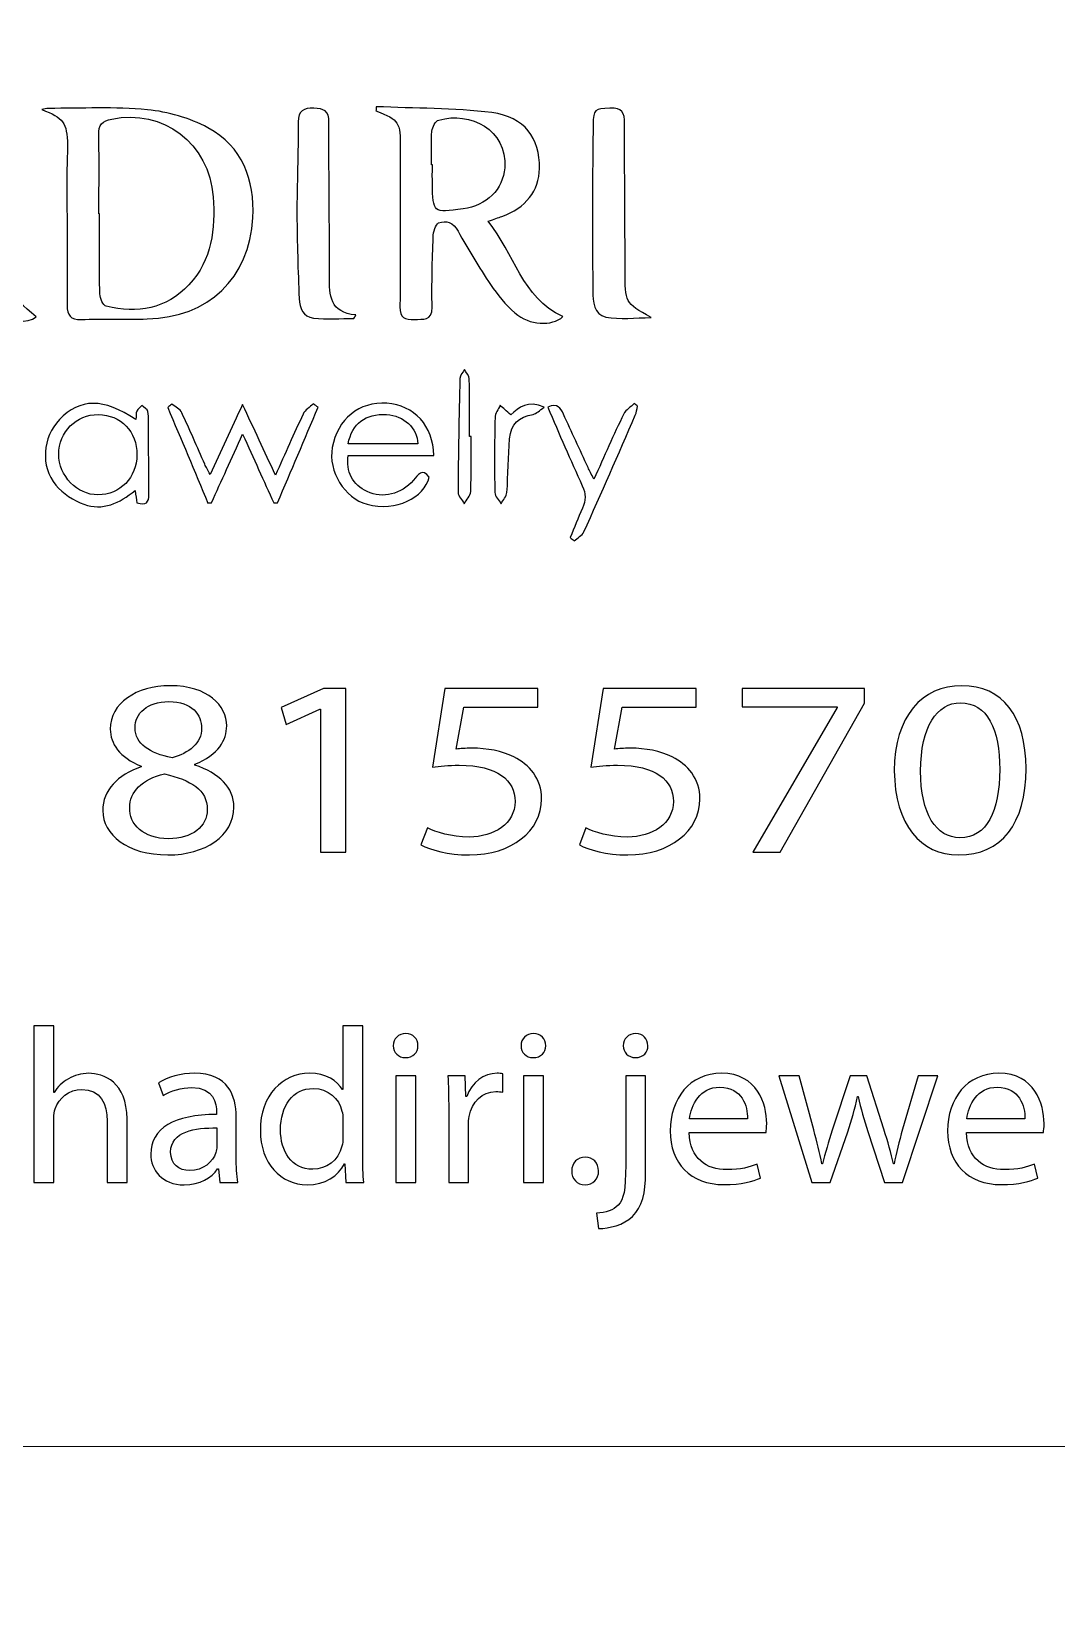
# Model space of a CAD drawing. Header units: millimetres. Extents: x -576 to 618, y 160 to 343.
# Drawn here: x 239.7 to 253.6, y 261.28 to 282.68 of the extents above; entities that cross this region are included whole.
import ezdxf

# ---------------------------------------------------------------- set-up
doc = ezdxf.new("R2010")
doc.units = ezdxf.units.MM
doc.header["$MEASUREMENT"] = 0
doc.layers.add('Layer 1', color=7, linetype='Continuous')

msp = doc.modelspace()

# ---------------------------------------------------------------- linework, layer by layer
at = {"layer": 'Layer 1', "color": 250, "lineweight": 18}
for points in [[(222.5217, 303.3001), (222.5217, 303.3001), (256.3517, 303.3001), (256.3517, 303.3001), (257.9957, 303.3001), (259.3367, 301.9591), (259.3367, 300.3151), (259.3367, 300.3151), (259.3367, 266.4851), (259.3367, 266.4851), (259.3367, 264.8411), (257.9957, 263.5001), (256.3517, 263.5001), (256.3517, 263.5001), (222.5217, 263.5001), (222.5217, 263.5001), (220.8777, 263.5001), (219.5367, 264.8411), (219.5367, 266.4851), (219.5367, 266.4851), (219.5367, 300.3151), (219.5367, 300.3151), (219.5367, 301.9591), (220.8777, 303.3001), (222.5217, 303.3001)], [(222.5217, 263.5001), (222.5217, 263.5001), (256.3517, 263.5001), (256.3517, 263.5001), (257.9957, 263.5001), (259.3367, 262.1591), (259.3367, 260.5151), (259.3367, 260.5151), (259.3367, 226.6851), (259.3367, 226.6851), (259.3367, 225.0411), (257.9957, 223.7001), (256.3517, 223.7001), (256.3517, 223.7001), (222.5217, 223.7001), (222.5217, 223.7001), (220.8777, 223.7001), (219.5367, 225.0411), (219.5367, 226.6851), (219.5367, 226.6851), (219.5367, 260.5151), (219.5367, 260.5151), (219.5367, 262.1591), (220.8777, 263.5001), (222.5217, 263.5001)]]:
    msp.add_open_spline(points, degree=3, knots=[0, 0, 0, 0, 0.125, 0.125, 0.125, 0.25, 0.25, 0.25, 0.375, 0.375, 0.375, 0.5, 0.5, 0.5, 0.625, 0.625, 0.625, 0.75, 0.75, 0.75, 0.875, 0.875, 0.875, 1, 1, 1, 1], dxfattribs=at)
at = {"layer": 'Layer 1', "color": 230}
for points, knots in [([(236.9905, 278.8221), (237.2117, 279.3426), (237.426, 279.853), (237.6457, 280.361), (237.8098, 280.7401), (237.979, 281.1173), (238.152, 281.4924), (238.1771, 281.5467), (238.2363, 281.585), (238.2797, 281.6306), (238.324, 281.5844), (238.3864, 281.546), (238.4101, 281.4908), (238.694, 280.8247), (238.9755, 280.1575), (239.2507, 279.4877), (239.3976, 279.1304), (239.3917, 279.128), (239.7636, 278.8147), (239.6529, 278.7208), (239.3923, 278.7429), (239.2039, 278.8574), (239.003, 278.9791), (238.8862, 279.1666), (238.821, 279.3804), (238.7661, 279.561), (238.6632, 279.6063), (238.4859, 279.5965), (238.2092, 279.5816), (237.9308, 279.5894), (237.6532, 279.5944), (237.5611, 279.5959), (237.5099, 279.566), (237.4741, 279.4789), (237.392, 279.2802), (237.2984, 279.0864), (237.2123, 278.8895), (237.1721, 278.7975), (237.119, 278.7492), (236.9905, 278.8221)], [0, 0, 0, 0, 0.0769231, 0.0769231, 0.0769231, 0.1538462, 0.1538462, 0.1538462, 0.2307692, 0.2307692, 0.2307692, 0.3076923, 0.3076923, 0.3076923, 0.3846154, 0.3846154, 0.3846154, 0.4615385, 0.4615385, 0.4615385, 0.5384615, 0.5384615, 0.5384615, 0.6153846, 0.6153846, 0.6153846, 0.6923077, 0.6923077, 0.6923077, 0.7692308, 0.7692308, 0.7692308, 0.8461538, 0.8461538, 0.8461538, 0.9230769, 0.9230769, 0.9230769, 1, 1, 1, 1]), ([(239.8398, 281.6248), (239.8707, 281.6304), (239.9013, 281.641), (239.9318, 281.6407), (240.3793, 281.6386), (240.8292, 281.6635), (241.2725, 281.6217), (241.5521, 281.5951), (241.8442, 281.5097), (242.0916, 281.3774), (242.5652, 281.125), (242.7293, 280.6704), (242.7022, 280.1583), (242.6582, 279.3337), (242.1, 278.8076), (241.2709, 278.7852), (240.9715, 278.7768), (240.671, 278.7876), (240.3711, 278.7786), (240.2277, 278.7745), (240.1833, 278.8348), (240.1836, 278.9686), (240.1852, 279.5518), (240.1808, 280.1349), (240.1799, 280.7178), (240.1799, 280.8594), (240.1893, 281.0008), (240.1873, 281.1424), (240.1833, 281.4466), (240.1312, 281.5134), (239.8398, 281.6248)], [0, 0, 0, 0, 0.1, 0.1, 0.1, 0.2, 0.2, 0.2, 0.3, 0.3, 0.3, 0.4, 0.4, 0.4, 0.5, 0.5, 0.5, 0.6, 0.6, 0.6, 0.7, 0.7, 0.7, 0.8, 0.8, 0.8, 0.9, 0.9, 0.9, 1, 1, 1, 1]), ([(240.6142, 280.2117), (240.6142, 280.2117), (240.6227, 280.2117), (240.6227, 280.2117), (240.6227, 279.8494), (240.6188, 279.4869), (240.6267, 279.1246), (240.6282, 279.0663), (240.6723, 278.968), (240.7131, 278.958), (241.1362, 278.8569), (241.5262, 278.9181), (241.8358, 279.2498), (242.1509, 279.587), (242.1958, 280.0073), (242.1642, 280.4407), (242.1115, 281.1646), (241.48, 281.6413), (240.7887, 281.495), (240.6607, 281.4681), (240.6082, 281.4176), (240.6114, 281.2819), (240.6202, 280.9252), (240.6142, 280.5686), (240.6142, 280.2117)], [0, 0, 0, 0, 0.125, 0.125, 0.125, 0.25, 0.25, 0.25, 0.375, 0.375, 0.375, 0.5, 0.5, 0.5, 0.625, 0.625, 0.625, 0.75, 0.75, 0.75, 0.875, 0.875, 0.875, 1, 1, 1, 1]), ([(244.0741, 278.7924), (243.8909, 278.7924), (243.7056, 278.7777), (243.5243, 278.7974), (243.3873, 278.812), (243.3355, 278.9353), (243.3306, 279.0616), (243.3162, 279.4408), (243.3015, 279.8199), (243.3006, 280.1989), (243.3, 280.6183), (243.3187, 281.037), (243.319, 281.4564), (243.3193, 281.6124), (243.3902, 281.6457), (243.5281, 281.6432), (243.6651, 281.6408), (243.7359, 281.6071), (243.7353, 281.451), (243.7324, 280.8165), (243.7402, 280.1821), (243.7433, 279.5475), (243.7437, 279.4854), (243.7424, 279.423), (243.7418, 279.3606), (243.739, 279.111), (243.7465, 278.8679), (244.0997, 278.8402), (244.0913, 278.8245), (244.0825, 278.8086), (244.0741, 278.7924)], [0, 0, 0, 0, 0.1, 0.1, 0.1, 0.2, 0.2, 0.2, 0.3, 0.3, 0.3, 0.4, 0.4, 0.4, 0.5, 0.5, 0.5, 0.6, 0.6, 0.6, 0.7, 0.7, 0.7, 0.8, 0.8, 0.8, 0.9, 0.9, 0.9, 1, 1, 1, 1]), ([(244.3761, 281.6631), (244.8994, 281.6394), (245.4267, 281.6482), (245.9446, 281.5823), (246.3921, 281.5253), (246.597, 281.2382), (246.5908, 280.8248), (246.5864, 280.5249), (246.4026, 280.2906), (246.0815, 280.1758), (246.0301, 280.1574), (245.978, 280.1402), (245.8953, 280.1115), (246.246, 279.6719), (246.3505, 279.0744), (246.909, 278.8173), (246.7587, 278.6831), (246.4557, 278.6965), (246.2582, 278.8672), (246.1315, 278.9761), (246.022, 279.1115), (245.9281, 279.2506), (245.7699, 279.485), (245.6216, 279.7271), (245.4862, 279.9754), (245.4198, 280.0971), (245.325, 280.1255), (245.2219, 280.0865), (245.1786, 280.07), (245.1512, 279.963), (245.1486, 279.8956), (245.1368, 279.5789), (245.1284, 279.2613), (245.1337, 278.9445), (245.1374, 278.7486), (245.0098, 278.7873), (244.8947, 278.7789), (244.7655, 278.7699), (244.6962, 278.8005), (244.6978, 278.9521), (244.7037, 279.6656), (244.6999, 280.3795), (244.7015, 281.0931), (244.7025, 281.4616), (244.6925, 281.4797), (244.3727, 281.6057), (244.3739, 281.6248), (244.3748, 281.6441), (244.3761, 281.6631)], [0, 0, 0, 0, 0.0625, 0.0625, 0.0625, 0.125, 0.125, 0.125, 0.1875, 0.1875, 0.1875, 0.25, 0.25, 0.25, 0.3125, 0.3125, 0.3125, 0.375, 0.375, 0.375, 0.4375, 0.4375, 0.4375, 0.5, 0.5, 0.5, 0.5625, 0.5625, 0.5625, 0.625, 0.625, 0.625, 0.6875, 0.6875, 0.6875, 0.75, 0.75, 0.75, 0.8125, 0.8125, 0.8125, 0.875, 0.875, 0.875, 0.9375, 0.9375, 0.9375, 1, 1, 1, 1]), ([(245.1271, 280.8759), (245.1271, 280.8759), (245.1377, 280.8759), (245.1377, 280.8759), (245.1377, 280.7913), (245.1365, 280.7065), (245.138, 280.622), (245.1453, 280.2229), (245.1455, 280.2229), (245.5542, 280.2775), (245.8732, 280.3202), (246.0968, 280.5433), (246.1187, 280.8363), (246.1568, 281.3546), (245.6475, 281.6026), (245.2254, 281.4816), (245.1821, 281.4691), (245.1361, 281.3867), (245.1318, 281.3331), (245.119, 281.1814), (245.1271, 281.0282), (245.1271, 280.8759)], [0, 0, 0, 0, 0.1428571, 0.1428571, 0.1428571, 0.2857143, 0.2857143, 0.2857143, 0.4285714, 0.4285714, 0.4285714, 0.5714286, 0.5714286, 0.5714286, 0.7142857, 0.7142857, 0.7142857, 0.8571429, 0.8571429, 0.8571429, 1, 1, 1, 1]), ([(248.1052, 278.8031), (247.8853, 278.8031), (247.6818, 278.7744), (247.4909, 278.8118), (247.3299, 278.8436), (247.3171, 279.0199), (247.3152, 279.1634), (247.3096, 279.5887), (247.3093, 280.0137), (247.3099, 280.4386), (247.3106, 280.7675), (247.3152, 281.0964), (247.3187, 281.4249), (247.3208, 281.6258), (247.3405, 281.6349), (247.5474, 281.6449), (247.7109, 281.653), (247.747, 281.5809), (247.7461, 281.4327), (247.7433, 280.7697), (247.7517, 280.1063), (247.7517, 279.4434), (247.7517, 279.0084), (247.748, 279.0084), (248.1052, 278.8031)], [0, 0, 0, 0, 0.125, 0.125, 0.125, 0.25, 0.25, 0.25, 0.375, 0.375, 0.375, 0.5, 0.5, 0.5, 0.625, 0.625, 0.625, 0.75, 0.75, 0.75, 0.875, 0.875, 0.875, 1, 1, 1, 1]), ([(245.6622, 277.1915), (245.6622, 276.9425), (245.6678, 276.6932), (245.6581, 276.4446), (245.6559, 276.3884), (245.601, 276.3344), (245.5705, 276.2792), (245.5411, 276.331), (245.4866, 276.3827), (245.4866, 276.4342), (245.4884, 276.9494), (245.4984, 277.4645), (245.5109, 277.979), (245.5121, 278.0202), (245.5517, 278.0604), (245.5739, 278.101), (245.5963, 278.058), (245.6372, 278.0159), (245.6382, 277.9724), (245.6441, 277.7122), (245.6413, 277.4517), (245.6413, 277.1915), (245.6413, 277.1915), (245.6622, 277.1915), (245.6622, 277.1915)], [0, 0, 0, 0, 0.125, 0.125, 0.125, 0.25, 0.25, 0.25, 0.375, 0.375, 0.375, 0.5, 0.5, 0.5, 0.625, 0.625, 0.625, 0.75, 0.75, 0.75, 0.875, 0.875, 0.875, 1, 1, 1, 1]), ([(241.1155, 277.4208), (241.1202, 277.472), (241.1158, 277.5088), (241.1286, 277.5372), (241.142, 277.5668), (241.1722, 277.5884), (241.1957, 277.6137), (241.2241, 277.5866), (241.2731, 277.5619), (241.278, 277.5307), (241.2915, 277.4473), (241.2874, 277.3616), (241.288, 277.2764), (241.2896, 276.9881), (241.289, 276.6995), (241.2927, 276.4109), (241.2939, 276.2979), (241.2527, 276.252), (241.1301, 276.2948), (241.123, 276.3404), (241.1155, 276.3894), (241.1042, 276.4621), (240.8959, 276.2845), (240.6649, 276.1819), (240.411, 276.2726), (240.2696, 276.3232), (240.1274, 276.4199), (240.0297, 276.5342), (239.8166, 276.7837), (239.8515, 277.1843), (240.078, 277.4205), (240.3573, 277.7126), (240.6786, 277.7169), (241.1155, 277.4208)], [0, 0, 0, 0, 0.0909091, 0.0909091, 0.0909091, 0.1818182, 0.1818182, 0.1818182, 0.2727273, 0.2727273, 0.2727273, 0.3636364, 0.3636364, 0.3636364, 0.4545455, 0.4545455, 0.4545455, 0.5454545, 0.5454545, 0.5454545, 0.6363636, 0.6363636, 0.6363636, 0.7272727, 0.7272727, 0.7272727, 0.8181818, 0.8181818, 0.8181818, 0.9090909, 0.9090909, 0.9090909, 1, 1, 1, 1]), ([(242.5643, 277.2238), (242.4117, 276.8875), (242.2766, 276.5908), (242.1418, 276.294), (242.1256, 276.2924), (242.109, 276.2912), (242.0925, 276.29), (241.9116, 276.7218), (241.7302, 277.1533), (241.549, 277.5851), (241.568, 277.6004), (241.5864, 277.616), (241.6052, 277.6317), (241.6507, 277.5927), (241.7153, 277.5627), (241.739, 277.5131), (241.8491, 277.2831), (241.9475, 277.0482), (242.0507, 276.8151), (242.0685, 276.7754), (242.0909, 276.738), (242.1225, 276.6784), (242.2694, 276.9945), (242.4068, 277.2903), (242.5634, 277.6266), (242.7191, 277.2925), (242.8576, 276.9945), (243.0099, 276.6675), (243.1424, 276.9633), (243.2585, 277.2322), (243.3846, 277.4965), (243.411, 277.5521), (243.4757, 277.5889), (243.5225, 277.6344), (243.5446, 277.6191), (243.5664, 277.6035), (243.588, 277.588), (243.4045, 277.1561), (243.2208, 276.7243), (243.0373, 276.2931), (243.0205, 276.2922), (243.0033, 276.2912), (242.9868, 276.2906), (242.851, 276.5901), (242.7153, 276.8896), (242.5643, 277.2238)], [0, 0, 0, 0, 0.0666667, 0.0666667, 0.0666667, 0.1333333, 0.1333333, 0.1333333, 0.2, 0.2, 0.2, 0.2666667, 0.2666667, 0.2666667, 0.3333333, 0.3333333, 0.3333333, 0.4, 0.4, 0.4, 0.4666667, 0.4666667, 0.4666667, 0.5333333, 0.5333333, 0.5333333, 0.6, 0.6, 0.6, 0.6666667, 0.6666667, 0.6666667, 0.7333333, 0.7333333, 0.7333333, 0.8, 0.8, 0.8, 0.8666667, 0.8666667, 0.8666667, 0.9333333, 0.9333333, 0.9333333, 1, 1, 1, 1]), ([(245.1568, 276.9359), (245.1568, 276.9359), (243.9971, 276.9359), (243.9971, 276.9359), (243.9599, 276.7187), (244.0589, 276.5362), (244.2529, 276.4448), (244.4607, 276.3465), (244.7175, 276.4071), (244.8804, 276.5989), (244.9449, 276.675), (244.9974, 276.7646), (245.0966, 276.6414), (245.0223, 276.3643), (244.6479, 276.1668), (244.2529, 276.2729), (243.9452, 276.3556), (243.7222, 276.7187), (243.7799, 277.0423), (243.8488, 277.4274), (244.1459, 277.6682), (244.52, 277.6417), (244.8913, 277.6155), (245.1518, 277.3368), (245.1568, 276.9359)], [0, 0, 0, 0, 0.125, 0.125, 0.125, 0.25, 0.25, 0.25, 0.375, 0.375, 0.375, 0.5, 0.5, 0.5, 0.625, 0.625, 0.625, 0.75, 0.75, 0.75, 0.875, 0.875, 0.875, 1, 1, 1, 1]), ([(246.2003, 277.4847), (246.311, 277.5866), (246.4324, 277.6896), (246.6552, 277.5895), (246.5894, 277.5452), (246.551, 277.5012), (246.5054, 277.4921), (246.3055, 277.4522), (246.2069, 277.3692), (246.1862, 277.1598), (246.1628, 276.919), (246.1672, 276.6753), (246.1491, 276.4334), (246.145, 276.3811), (246.097, 276.3317), (246.0692, 276.2809), (246.0399, 276.3311), (245.9863, 276.3807), (245.9857, 276.4316), (245.9791, 276.7704), (245.9806, 277.1096), (245.9878, 277.4484), (245.989, 277.5046), (246.0327, 277.5598), (246.0568, 277.6154), (246.1001, 277.576), (246.1429, 277.5368), (246.2003, 277.4847)], [0, 0, 0, 0, 0.1111111, 0.1111111, 0.1111111, 0.2222222, 0.2222222, 0.2222222, 0.3333333, 0.3333333, 0.3333333, 0.4444444, 0.4444444, 0.4444444, 0.5555556, 0.5555556, 0.5555556, 0.6666667, 0.6666667, 0.6666667, 0.7777778, 0.7777778, 0.7777778, 0.8888889, 0.8888889, 0.8888889, 1, 1, 1, 1]), ([(246.7021, 277.5885), (246.8378, 277.6525), (246.8788, 277.5758), (246.9158, 277.4962), (247.0275, 277.2553), (247.1377, 277.0132), (247.2494, 276.772), (247.27, 276.7271), (247.294, 276.684), (247.3296, 276.6141), (247.4709, 276.9264), (247.5976, 277.2154), (247.7343, 277.4993), (247.7614, 277.5552), (247.8275, 277.5923), (247.8759, 277.6379), (247.8912, 277.626), (247.9061, 277.6138), (247.9218, 277.6019), (247.9114, 277.5611), (247.9071, 277.5174), (247.8906, 277.4796), (247.66, 276.9514), (247.4298, 276.4232), (247.1933, 275.8977), (247.1708, 275.8481), (247.1053, 275.8178), (247.0597, 275.7786), (247.0432, 275.7926), (247.0263, 275.8066), (247.0091, 275.8207), (247.0634, 275.9539), (247.1124, 276.0893), (247.1739, 276.2191), (247.2238, 276.3249), (247.2213, 276.4163), (247.1717, 276.5243), (247.0107, 276.8722), (246.8613, 277.2254), (246.7021, 277.5885)], [0, 0, 0, 0, 0.0769231, 0.0769231, 0.0769231, 0.1538462, 0.1538462, 0.1538462, 0.2307692, 0.2307692, 0.2307692, 0.3076923, 0.3076923, 0.3076923, 0.3846154, 0.3846154, 0.3846154, 0.4615385, 0.4615385, 0.4615385, 0.5384615, 0.5384615, 0.5384615, 0.6153846, 0.6153846, 0.6153846, 0.6923077, 0.6923077, 0.6923077, 0.7692308, 0.7692308, 0.7692308, 0.8461538, 0.8461538, 0.8461538, 0.9230769, 0.9230769, 0.9230769, 1, 1, 1, 1]), ([(240.6066, 277.4898), (240.3071, 277.4917), (240.0696, 277.2539), (240.0696, 276.9519), (240.07, 276.658), (240.3186, 276.4003), (240.6012, 276.4009), (240.9018, 276.4015), (241.1277, 276.6339), (241.1301, 276.9453), (241.1326, 277.2549), (240.9083, 277.4879), (240.6066, 277.4898)], [0, 0, 0, 0, 0.25, 0.25, 0.25, 0.5, 0.5, 0.5, 0.75, 0.75, 0.75, 1, 1, 1, 1]), ([(244.9428, 277.0907), (244.9265, 277.3143), (244.7543, 277.4741), (244.5166, 277.4887), (244.2305, 277.5069), (244.0463, 277.3686), (243.9955, 277.0907), (243.9955, 277.0907), (244.9428, 277.0907), (244.9428, 277.0907)], [0, 0, 0, 0, 0.3333333, 0.3333333, 0.3333333, 0.6666667, 0.6666667, 0.6666667, 1, 1, 1, 1]), ([(240.6668, 272.1206), (240.6668, 272.4004), (240.8652, 272.5986), (241.1891, 272.7147), (241.1891, 272.7147), (241.1854, 272.7246), (241.1854, 272.7246), (240.8936, 272.8407), (240.7679, 273.0319), (240.7679, 273.2232), (240.7679, 273.5749), (241.1205, 273.8135), (241.5822, 273.8135), (242.0927, 273.8135), (242.3479, 273.5439), (242.3479, 273.2676), (242.3479, 273.08), (242.2387, 272.8785), (241.9145, 272.7486), (241.9145, 272.7486), (241.9145, 272.7384), (241.9145, 272.7384), (242.2425, 272.6292), (242.4453, 272.4345), (242.4453, 272.1649), (242.4453, 271.7792), (242.0525, 271.52), (241.5501, 271.52), (240.9988, 271.52), (240.6668, 271.7961), (240.6668, 272.1206)], [0, 0, 0, 0, 0.1, 0.1, 0.1, 0.2, 0.2, 0.2, 0.3, 0.3, 0.3, 0.4, 0.4, 0.4, 0.5, 0.5, 0.5, 0.6, 0.6, 0.6, 0.7, 0.7, 0.7, 0.8, 0.8, 0.8, 0.9, 0.9, 0.9, 1, 1, 1, 1]), ([(243.6212, 273.4961), (243.6212, 273.4961), (243.6132, 273.4961), (243.6132, 273.4961), (243.6132, 273.4961), (243.1554, 273.288), (243.1554, 273.288), (243.1554, 273.288), (243.0865, 273.5167), (243.0865, 273.5167), (243.0865, 273.5167), (243.6618, 273.776), (243.6618, 273.776), (243.6618, 273.776), (243.9657, 273.776), (243.9657, 273.776), (243.9657, 273.776), (243.9657, 271.5573), (243.9657, 271.5573), (243.9657, 271.5573), (243.6212, 271.5573), (243.6212, 271.5573), (243.6212, 271.5573), (243.6212, 273.4961), (243.6212, 273.4961)], [0, 0, 0, 0, 0.125, 0.125, 0.125, 0.25, 0.25, 0.25, 0.375, 0.375, 0.375, 0.5, 0.5, 0.5, 0.625, 0.625, 0.625, 0.75, 0.75, 0.75, 0.875, 0.875, 0.875, 1, 1, 1, 1]), ([(246.5678, 273.5235), (246.5678, 273.5235), (245.5628, 273.5235), (245.5628, 273.5235), (245.5628, 273.5235), (245.4617, 272.9535), (245.4617, 272.9535), (245.5223, 272.96), (245.5791, 272.9672), (245.6764, 272.9672), (245.8789, 272.9672), (246.0814, 272.9298), (246.2437, 272.8477), (246.4502, 272.7488), (246.6203, 272.5575), (246.6203, 272.2777), (246.6203, 271.8439), (246.211, 271.5198), (245.64, 271.5198), (245.3523, 271.5198), (245.1092, 271.5882), (244.9834, 271.6564), (244.9834, 271.6564), (245.0727, 271.8848), (245.0727, 271.8848), (245.1822, 271.8302), (245.3969, 271.762), (245.6359, 271.762), (245.9722, 271.762), (246.2599, 271.9463), (246.2599, 272.2434), (246.2559, 272.5301), (246.0287, 272.7351), (245.502, 272.7351), (245.3523, 272.7351), (245.235, 272.7213), (245.1376, 272.7111), (245.1376, 272.7111), (245.3077, 273.7763), (245.3077, 273.7763), (245.3077, 273.7763), (246.5678, 273.7763), (246.5678, 273.7763), (246.5678, 273.7763), (246.5678, 273.5235), (246.5678, 273.5235)], [0, 0, 0, 0, 0.0666667, 0.0666667, 0.0666667, 0.1333333, 0.1333333, 0.1333333, 0.2, 0.2, 0.2, 0.2666667, 0.2666667, 0.2666667, 0.3333333, 0.3333333, 0.3333333, 0.4, 0.4, 0.4, 0.4666667, 0.4666667, 0.4666667, 0.5333333, 0.5333333, 0.5333333, 0.6, 0.6, 0.6, 0.6666667, 0.6666667, 0.6666667, 0.7333333, 0.7333333, 0.7333333, 0.8, 0.8, 0.8, 0.8666667, 0.8666667, 0.8666667, 0.9333333, 0.9333333, 0.9333333, 1, 1, 1, 1]), ([(248.7159, 273.5235), (248.7159, 273.5235), (247.7109, 273.5235), (247.7109, 273.5235), (247.7109, 273.5235), (247.6098, 272.9535), (247.6098, 272.9535), (247.6703, 272.96), (247.7271, 272.9672), (247.8245, 272.9672), (248.0269, 272.9672), (248.2294, 272.9298), (248.3916, 272.8477), (248.5983, 272.7488), (248.7682, 272.5575), (248.7682, 272.2777), (248.7682, 271.8439), (248.3589, 271.5198), (247.7879, 271.5198), (247.5002, 271.5198), (247.2572, 271.5882), (247.1315, 271.6564), (247.1315, 271.6564), (247.2207, 271.8848), (247.2207, 271.8848), (247.3302, 271.8302), (247.5449, 271.762), (247.7839, 271.762), (248.1202, 271.762), (248.4079, 271.9463), (248.4079, 272.2434), (248.4039, 272.5301), (248.1767, 272.7351), (247.65, 272.7351), (247.5002, 272.7351), (247.3829, 272.7213), (247.2856, 272.7111), (247.2856, 272.7111), (247.4556, 273.7763), (247.4556, 273.7763), (247.4556, 273.7763), (248.7159, 273.7763), (248.7159, 273.7763), (248.7159, 273.7763), (248.7159, 273.5235), (248.7159, 273.5235)], [0, 0, 0, 0, 0.0666667, 0.0666667, 0.0666667, 0.1333333, 0.1333333, 0.1333333, 0.2, 0.2, 0.2, 0.2666667, 0.2666667, 0.2666667, 0.3333333, 0.3333333, 0.3333333, 0.4, 0.4, 0.4, 0.4666667, 0.4666667, 0.4666667, 0.5333333, 0.5333333, 0.5333333, 0.6, 0.6, 0.6, 0.6666667, 0.6666667, 0.6666667, 0.7333333, 0.7333333, 0.7333333, 0.8, 0.8, 0.8, 0.8666667, 0.8666667, 0.8666667, 0.9333333, 0.9333333, 0.9333333, 1, 1, 1, 1]), ([(251.0019, 273.7761), (251.0019, 273.7761), (251.0019, 273.578), (251.0019, 273.578), (251.0019, 273.578), (249.8552, 271.5574), (249.8552, 271.5574), (249.8552, 271.5574), (249.4868, 271.5574), (249.4868, 271.5574), (249.4868, 271.5574), (250.629, 273.5203), (250.629, 273.5203), (250.629, 273.5203), (250.629, 273.5269), (250.629, 273.5269), (250.629, 273.5269), (249.3407, 273.5269), (249.3407, 273.5269), (249.3407, 273.5269), (249.3407, 273.7761), (249.3407, 273.7761), (249.3407, 273.7761), (251.0019, 273.7761), (251.0019, 273.7761)], [0, 0, 0, 0, 0.125, 0.125, 0.125, 0.25, 0.25, 0.25, 0.375, 0.375, 0.375, 0.5, 0.5, 0.5, 0.625, 0.625, 0.625, 0.75, 0.75, 0.75, 0.875, 0.875, 0.875, 1, 1, 1, 1]), ([(253.1907, 272.6904), (253.1907, 271.9363), (252.8584, 271.5197), (252.275, 271.5197), (251.7605, 271.5197), (251.4119, 271.9259), (251.4039, 272.6601), (251.4039, 273.4039), (251.7848, 273.8136), (252.3196, 273.8136), (252.8744, 273.8136), (253.1907, 273.3971), (253.1907, 272.6904)], [0, 0, 0, 0, 0.25, 0.25, 0.25, 0.5, 0.5, 0.5, 0.75, 0.75, 0.75, 1, 1, 1, 1]), ([(241.1043, 273.2435), (241.1043, 273.0217), (241.303, 272.9022), (241.6065, 272.8342), (241.8334, 272.8991), (242.0078, 273.0354), (242.0078, 273.2369), (242.0078, 273.4145), (241.882, 273.5986), (241.5622, 273.5986), (241.2665, 273.5986), (241.1043, 273.4348), (241.1043, 273.2435)], [0, 0, 0, 0, 0.25, 0.25, 0.25, 0.5, 0.5, 0.5, 0.75, 0.75, 0.75, 1, 1, 1, 1]), ([(251.7605, 272.6564), (251.7605, 272.0795), (251.9711, 271.7521), (252.2952, 271.7521), (252.66, 271.7521), (252.8338, 272.1103), (252.8338, 272.6769), (252.8338, 273.223), (252.6678, 273.5814), (252.2993, 273.5814), (251.9874, 273.5814), (251.7605, 273.2607), (251.7605, 272.6564)], [0, 0, 0, 0, 0.25, 0.25, 0.25, 0.5, 0.5, 0.5, 0.75, 0.75, 0.75, 1, 1, 1, 1]), ([(242.0848, 272.134), (242.0848, 272.4039), (241.8621, 272.5336), (241.5052, 272.6189), (241.1975, 272.544), (241.0316, 272.3733), (241.0316, 272.1615), (241.0194, 271.9365), (241.2219, 271.7383), (241.5579, 271.7383), (241.878, 271.7383), (242.0848, 271.9056), (242.0848, 272.134)], [0, 0, 0, 0, 0.25, 0.25, 0.25, 0.5, 0.5, 0.5, 0.75, 0.75, 0.75, 1, 1, 1, 1]), ([(239.7321, 269.2023), (239.7321, 269.2023), (240.002, 269.2023), (240.002, 269.2023), (240.002, 269.2023), (240.002, 268.299), (240.002, 268.299), (240.002, 268.299), (240.0082, 268.299), (240.0082, 268.299), (240.051, 268.3742), (240.1184, 268.4401), (240.2014, 268.4847), (240.2809, 268.5296), (240.3758, 268.5592), (240.4772, 268.5592), (240.6762, 268.5592), (240.9954, 268.4401), (240.9954, 267.9405), (240.9954, 267.9405), (240.9954, 267.0794), (240.9954, 267.0794), (240.9954, 267.0794), (240.7256, 267.0794), (240.7256, 267.0794), (240.7256, 267.0794), (240.7256, 267.9106), (240.7256, 267.9106), (240.7256, 268.1436), (240.6366, 268.3411), (240.382, 268.3411), (240.2073, 268.3411), (240.0694, 268.2214), (240.0204, 268.0778), (240.0051, 268.0423), (240.002, 268.0032), (240.002, 267.9524), (240.002, 267.9524), (240.002, 267.0794), (240.002, 267.0794), (240.002, 267.0794), (239.7321, 267.0794), (239.7321, 267.0794), (239.7321, 267.0794), (239.7321, 269.2023), (239.7321, 269.2023)], [0, 0, 0, 0, 0.0666667, 0.0666667, 0.0666667, 0.1333333, 0.1333333, 0.1333333, 0.2, 0.2, 0.2, 0.2666667, 0.2666667, 0.2666667, 0.3333333, 0.3333333, 0.3333333, 0.4, 0.4, 0.4, 0.4666667, 0.4666667, 0.4666667, 0.5333333, 0.5333333, 0.5333333, 0.6, 0.6, 0.6, 0.6666667, 0.6666667, 0.6666667, 0.7333333, 0.7333333, 0.7333333, 0.8, 0.8, 0.8, 0.8666667, 0.8666667, 0.8666667, 0.9333333, 0.9333333, 0.9333333, 1, 1, 1, 1]), ([(244.1938, 269.2024), (244.1938, 269.2024), (244.1938, 267.4532), (244.1938, 267.4532), (244.1938, 267.3247), (244.1969, 267.1781), (244.206, 267.0794), (244.206, 267.0794), (243.9638, 267.0794), (243.9638, 267.0794), (243.9638, 267.0794), (243.9516, 267.3306), (243.9516, 267.3306), (243.9516, 267.3306), (243.9454, 267.3306), (243.9454, 267.3306), (243.8627, 267.169), (243.6818, 267.0467), (243.4393, 267.0467), (243.0808, 267.0467), (242.8047, 267.3425), (242.8047, 267.7821), (242.8016, 268.2635), (243.1086, 268.5593), (243.4702, 268.5593), (243.6971, 268.5593), (243.8505, 268.4548), (243.9176, 268.3381), (243.9176, 268.3381), (243.9238, 268.3381), (243.9238, 268.3381), (243.9238, 268.3381), (243.9238, 269.2024), (243.9238, 269.2024), (243.9238, 269.2024), (244.1938, 269.2024), (244.1938, 269.2024)], [0, 0, 0, 0, 0.0833333, 0.0833333, 0.0833333, 0.1666667, 0.1666667, 0.1666667, 0.25, 0.25, 0.25, 0.3333333, 0.3333333, 0.3333333, 0.4166667, 0.4166667, 0.4166667, 0.5, 0.5, 0.5, 0.5833333, 0.5833333, 0.5833333, 0.6666667, 0.6666667, 0.6666667, 0.75, 0.75, 0.75, 0.8333333, 0.8333333, 0.8333333, 0.9166667, 0.9166667, 0.9166667, 1, 1, 1, 1]), ([(244.9423, 268.9332), (244.9451, 268.8434), (244.8777, 268.7717), (244.7704, 268.7717), (244.6753, 268.7717), (244.6079, 268.8434), (244.6079, 268.9332), (244.6079, 269.0259), (244.6784, 269.0974), (244.7764, 269.0974), (244.8777, 269.0974), (244.9423, 269.0259), (244.9423, 268.9332)], [0, 0, 0, 0, 0.25, 0.25, 0.25, 0.5, 0.5, 0.5, 0.75, 0.75, 0.75, 1, 1, 1, 1]), ([(246.6749, 268.9332), (246.678, 268.8434), (246.6103, 268.7717), (246.503, 268.7717), (246.4082, 268.7717), (246.3408, 268.8434), (246.3408, 268.9332), (246.3408, 269.0259), (246.4113, 269.0974), (246.5092, 269.0974), (246.6103, 269.0974), (246.6749, 269.0259), (246.6749, 268.9332)], [0, 0, 0, 0, 0.25, 0.25, 0.25, 0.5, 0.5, 0.5, 0.75, 0.75, 0.75, 1, 1, 1, 1]), ([(248.0607, 268.9332), (248.0639, 268.8465), (247.9996, 268.7717), (247.8923, 268.7717), (247.7912, 268.7717), (247.727, 268.8465), (247.727, 268.9332), (247.727, 269.0259), (247.7972, 269.0974), (247.8983, 269.0974), (247.9965, 269.0974), (248.0607, 269.0259), (248.0607, 268.9332)], [0, 0, 0, 0, 0.25, 0.25, 0.25, 0.5, 0.5, 0.5, 0.75, 0.75, 0.75, 1, 1, 1, 1]), ([(242.2557, 267.0794), (242.2557, 267.0794), (242.2345, 267.262), (242.2345, 267.262), (242.2345, 267.262), (242.2251, 267.262), (242.2251, 267.262), (242.1424, 267.1484), (241.983, 267.0465), (241.7711, 267.0465), (241.4707, 267.0465), (241.3175, 267.2526), (241.3175, 267.4621), (241.3175, 267.8118), (241.6367, 268.0033), (242.2095, 268.0002), (242.2095, 268.0002), (242.2095, 268.0302), (242.2095, 268.0302), (242.2095, 268.1497), (242.1761, 268.365), (241.8725, 268.365), (241.7346, 268.365), (241.5905, 268.3232), (241.4862, 268.2573), (241.4862, 268.2573), (241.4248, 268.4308), (241.4248, 268.4308), (241.5474, 268.5085), (241.7253, 268.5594), (241.9122, 268.5594), (242.3662, 268.5594), (242.4765, 268.2573), (242.4765, 267.9675), (242.4765, 267.9675), (242.4765, 267.4261), (242.4765, 267.4261), (242.4765, 267.3007), (242.4825, 267.1781), (242.5009, 267.0794), (242.5009, 267.0794), (242.2557, 267.0794), (242.2557, 267.0794)], [0, 0, 0, 0, 0.0714286, 0.0714286, 0.0714286, 0.1428571, 0.1428571, 0.1428571, 0.2142857, 0.2142857, 0.2142857, 0.2857143, 0.2857143, 0.2857143, 0.3571429, 0.3571429, 0.3571429, 0.4285714, 0.4285714, 0.4285714, 0.5, 0.5, 0.5, 0.5714286, 0.5714286, 0.5714286, 0.6428571, 0.6428571, 0.6428571, 0.7142857, 0.7142857, 0.7142857, 0.7857143, 0.7857143, 0.7857143, 0.8571429, 0.8571429, 0.8571429, 0.9285714, 0.9285714, 0.9285714, 1, 1, 1, 1]), ([(244.6418, 268.5264), (244.6418, 268.5264), (244.9114, 268.5264), (244.9114, 268.5264), (244.9114, 268.5264), (244.9114, 267.0793), (244.9114, 267.0793), (244.9114, 267.0793), (244.6418, 267.0793), (244.6418, 267.0793), (244.6418, 267.0793), (244.6418, 268.5264), (244.6418, 268.5264)], [0, 0, 0, 0, 0.25, 0.25, 0.25, 0.5, 0.5, 0.5, 0.75, 0.75, 0.75, 1, 1, 1, 1]), ([(245.3593, 268.0752), (245.3593, 268.2456), (245.3558, 268.3922), (245.3468, 268.5264), (245.3468, 268.5264), (245.5831, 268.5264), (245.5831, 268.5264), (245.5831, 268.5264), (245.5921, 268.2425), (245.5921, 268.2425), (245.5921, 268.2425), (245.6046, 268.2425), (245.6046, 268.2425), (245.6719, 268.4368), (245.8342, 268.5595), (246.0155, 268.5595), (246.0461, 268.5595), (246.0676, 268.5563), (246.0922, 268.5504), (246.0922, 268.5504), (246.0922, 268.3024), (246.0922, 268.3024), (246.0645, 268.3083), (246.0367, 268.3114), (246.0002, 268.3114), (245.8098, 268.3114), (245.675, 268.171), (245.6382, 267.9735), (245.6321, 267.9376), (245.6258, 267.8958), (245.6258, 267.8509), (245.6258, 267.8509), (245.6258, 267.0796), (245.6258, 267.0796), (245.6258, 267.0796), (245.3593, 267.0796), (245.3593, 267.0796), (245.3593, 267.0796), (245.3593, 268.0752), (245.3593, 268.0752)], [0, 0, 0, 0, 0.0769231, 0.0769231, 0.0769231, 0.1538462, 0.1538462, 0.1538462, 0.2307692, 0.2307692, 0.2307692, 0.3076923, 0.3076923, 0.3076923, 0.3846154, 0.3846154, 0.3846154, 0.4615385, 0.4615385, 0.4615385, 0.5384615, 0.5384615, 0.5384615, 0.6153846, 0.6153846, 0.6153846, 0.6923077, 0.6923077, 0.6923077, 0.7692308, 0.7692308, 0.7692308, 0.8461538, 0.8461538, 0.8461538, 0.9230769, 0.9230769, 0.9230769, 1, 1, 1, 1]), ([(246.3745, 268.5264), (246.3745, 268.5264), (246.644, 268.5264), (246.644, 268.5264), (246.644, 268.5264), (246.644, 267.0793), (246.644, 267.0793), (246.644, 267.0793), (246.3745, 267.0793), (246.3745, 267.0793), (246.3745, 267.0793), (246.3745, 268.5264), (246.3745, 268.5264)], [0, 0, 0, 0, 0.25, 0.25, 0.25, 0.5, 0.5, 0.5, 0.75, 0.75, 0.75, 1, 1, 1, 1]), ([(247.365, 266.6608), (247.4876, 266.6699), (247.595, 266.7029), (247.6592, 266.7713), (247.7329, 266.8552), (247.7603, 266.9688), (247.7603, 267.3155), (247.7603, 267.3155), (247.7603, 268.5264), (247.7603, 268.5264), (247.7603, 268.5264), (248.0302, 268.5264), (248.0302, 268.5264), (248.0302, 268.5264), (248.0302, 267.2141), (248.0302, 267.2141), (248.0302, 266.9329), (247.9843, 266.7507), (247.8524, 266.6191), (247.7329, 266.5023), (247.5366, 266.4546), (247.3925, 266.4546), (247.3925, 266.4546), (247.365, 266.6608), (247.365, 266.6608)], [0, 0, 0, 0, 0.125, 0.125, 0.125, 0.25, 0.25, 0.25, 0.375, 0.375, 0.375, 0.5, 0.5, 0.5, 0.625, 0.625, 0.625, 0.75, 0.75, 0.75, 0.875, 0.875, 0.875, 1, 1, 1, 1]), ([(248.6221, 267.7552), (248.628, 267.3994), (248.8611, 267.2528), (249.1309, 267.2528), (249.3241, 267.2528), (249.4405, 267.2859), (249.5416, 267.3274), (249.5416, 267.3274), (249.5877, 267.1392), (249.5877, 267.1392), (249.4926, 267.0974), (249.33, 267.0496), (249.0941, 267.0496), (248.6373, 267.0496), (248.3644, 267.3423), (248.3644, 267.7791), (248.3644, 268.2157), (248.628, 268.5595), (249.0604, 268.5595), (249.5447, 268.5595), (249.6735, 268.1439), (249.6735, 267.8777), (249.6735, 267.8238), (249.6673, 267.782), (249.6645, 267.7552), (249.6645, 267.7552), (248.6221, 267.7552), (248.6221, 267.7552)], [0, 0, 0, 0, 0.1111111, 0.1111111, 0.1111111, 0.2222222, 0.2222222, 0.2222222, 0.3333333, 0.3333333, 0.3333333, 0.4444444, 0.4444444, 0.4444444, 0.5555556, 0.5555556, 0.5555556, 0.6666667, 0.6666667, 0.6666667, 0.7777778, 0.7777778, 0.7777778, 0.8888889, 0.8888889, 0.8888889, 1, 1, 1, 1]), ([(250.1157, 268.5265), (250.1157, 268.5265), (250.3119, 267.7911), (250.3119, 267.7911), (250.355, 267.6295), (250.3946, 267.48), (250.422, 267.3305), (250.422, 267.3305), (250.4314, 267.3305), (250.4314, 267.3305), (250.4651, 267.4772), (250.5141, 267.6326), (250.5634, 267.7882), (250.5634, 267.7882), (250.8055, 268.5265), (250.8055, 268.5265), (250.8055, 268.5265), (251.0324, 268.5265), (251.0324, 268.5265), (251.0324, 268.5265), (251.2623, 267.8033), (251.2623, 267.8033), (251.3175, 267.6295), (251.3602, 267.4772), (251.3943, 267.3305), (251.3943, 267.3305), (251.4033, 267.3305), (251.4033, 267.3305), (251.428, 267.4772), (251.4676, 267.6295), (251.5166, 267.8001), (251.5166, 267.8001), (251.7284, 268.5265), (251.7284, 268.5265), (251.7284, 268.5265), (251.9949, 268.5265), (251.9949, 268.5265), (251.9949, 268.5265), (251.5166, 267.0794), (251.5166, 267.0794), (251.5166, 267.0794), (251.2714, 267.0794), (251.2714, 267.0794), (251.2714, 267.0794), (251.0449, 267.7702), (251.0449, 267.7702), (250.9928, 267.9318), (250.9497, 268.0753), (250.9129, 268.2457), (250.9129, 268.2457), (250.9066, 268.2457), (250.9066, 268.2457), (250.8698, 268.0721), (250.8239, 267.9224), (250.7718, 267.767), (250.7718, 267.767), (250.5325, 267.0794), (250.5325, 267.0794), (250.5325, 267.0794), (250.2872, 267.0794), (250.2872, 267.0794), (250.2872, 267.0794), (249.8395, 268.5265), (249.8395, 268.5265), (249.8395, 268.5265), (250.1157, 268.5265), (250.1157, 268.5265)], [0, 0, 0, 0, 0.0454545, 0.0454545, 0.0454545, 0.0909091, 0.0909091, 0.0909091, 0.1363636, 0.1363636, 0.1363636, 0.1818182, 0.1818182, 0.1818182, 0.2272727, 0.2272727, 0.2272727, 0.2727273, 0.2727273, 0.2727273, 0.3181818, 0.3181818, 0.3181818, 0.3636364, 0.3636364, 0.3636364, 0.4090909, 0.4090909, 0.4090909, 0.4545455, 0.4545455, 0.4545455, 0.5, 0.5, 0.5, 0.5454545, 0.5454545, 0.5454545, 0.5909091, 0.5909091, 0.5909091, 0.6363636, 0.6363636, 0.6363636, 0.6818182, 0.6818182, 0.6818182, 0.7272727, 0.7272727, 0.7272727, 0.7727273, 0.7727273, 0.7727273, 0.8181818, 0.8181818, 0.8181818, 0.8636364, 0.8636364, 0.8636364, 0.9090909, 0.9090909, 0.9090909, 0.9545455, 0.9545455, 0.9545455, 1, 1, 1, 1]), ([(252.3848, 267.7552), (252.3907, 267.3994), (252.6235, 267.2528), (252.8937, 267.2528), (253.0869, 267.2528), (253.2033, 267.2859), (253.3043, 267.3274), (253.3043, 267.3274), (253.3505, 267.1392), (253.3505, 267.1392), (253.2553, 267.0974), (253.0928, 267.0496), (252.8569, 267.0496), (252.4001, 267.0496), (252.1271, 267.3423), (252.1271, 267.7791), (252.1271, 268.2157), (252.3907, 268.5595), (252.8232, 268.5595), (253.3074, 268.5595), (253.4363, 268.1439), (253.4363, 267.8777), (253.4363, 267.8238), (253.43, 267.782), (253.4273, 267.7552), (253.4273, 267.7552), (252.3848, 267.7552), (252.3848, 267.7552)], [0, 0, 0, 0, 0.1111111, 0.1111111, 0.1111111, 0.2222222, 0.2222222, 0.2222222, 0.3333333, 0.3333333, 0.3333333, 0.4444444, 0.4444444, 0.4444444, 0.5555556, 0.5555556, 0.5555556, 0.6666667, 0.6666667, 0.6666667, 0.7777778, 0.7777778, 0.7777778, 0.8888889, 0.8888889, 0.8888889, 1, 1, 1, 1]), ([(243.9238, 267.9375), (243.9238, 267.9703), (243.9207, 268.0152), (243.9117, 268.0479), (243.8717, 268.2158), (243.7245, 268.3531), (243.5223, 268.3531), (243.2431, 268.3531), (243.0777, 268.1138), (243.0777, 267.794), (243.0777, 267.5013), (243.225, 267.2589), (243.5161, 267.2589), (243.6971, 267.2589), (243.8627, 267.3752), (243.9117, 267.5728), (243.9207, 267.6086), (243.9238, 267.6448), (243.9238, 267.6864), (243.9238, 267.6864), (243.9238, 267.9375), (243.9238, 267.9375)], [0, 0, 0, 0, 0.1428571, 0.1428571, 0.1428571, 0.2857143, 0.2857143, 0.2857143, 0.4285714, 0.4285714, 0.4285714, 0.5714286, 0.5714286, 0.5714286, 0.7142857, 0.7142857, 0.7142857, 0.8571429, 0.8571429, 0.8571429, 1, 1, 1, 1]), ([(249.4131, 267.9435), (249.4162, 268.1108), (249.3422, 268.371), (249.0389, 268.371), (248.7662, 268.371), (248.6464, 268.1258), (248.6252, 267.9435), (248.6252, 267.9435), (249.4131, 267.9435), (249.4131, 267.9435)], [0, 0, 0, 0, 0.3333333, 0.3333333, 0.3333333, 0.6666667, 0.6666667, 0.6666667, 1, 1, 1, 1]), ([(253.1757, 267.9435), (253.1788, 268.1108), (253.1049, 268.371), (252.8016, 268.371), (252.529, 268.371), (252.4091, 268.1258), (252.3879, 267.9435), (252.3879, 267.9435), (253.1757, 267.9435), (253.1757, 267.9435)], [0, 0, 0, 0, 0.3333333, 0.3333333, 0.3333333, 0.6666667, 0.6666667, 0.6666667, 1, 1, 1, 1]), ([(242.2157, 267.818), (241.9215, 267.824), (241.5873, 267.7731), (241.5873, 267.492), (241.5873, 267.3216), (241.7037, 267.2408), (241.8419, 267.2408), (242.0351, 267.2408), (242.1574, 267.3603), (242.2004, 267.4832), (242.2095, 267.5101), (242.2157, 267.5397), (242.2157, 267.5665), (242.2157, 267.5665), (242.2157, 267.818), (242.2157, 267.818)], [0, 0, 0, 0, 0.2, 0.2, 0.2, 0.4, 0.4, 0.4, 0.6, 0.6, 0.6, 0.8, 0.8, 0.8, 1, 1, 1, 1]), ([(247.0275, 267.2348), (247.0275, 267.3453), (247.1043, 267.4233), (247.2116, 267.4233), (247.319, 267.4233), (247.3925, 267.3453), (247.3925, 267.2348), (247.3925, 267.1272), (247.3218, 267.0464), (247.2085, 267.0464), (247.1011, 267.0464), (247.0275, 267.1272), (247.0275, 267.2348)], [0, 0, 0, 0, 0.25, 0.25, 0.25, 0.5, 0.5, 0.5, 0.75, 0.75, 0.75, 1, 1, 1, 1])]:
    msp.add_open_spline(points, degree=3, knots=knots, dxfattribs=at)

doc.saveas('drawing.dxf')
